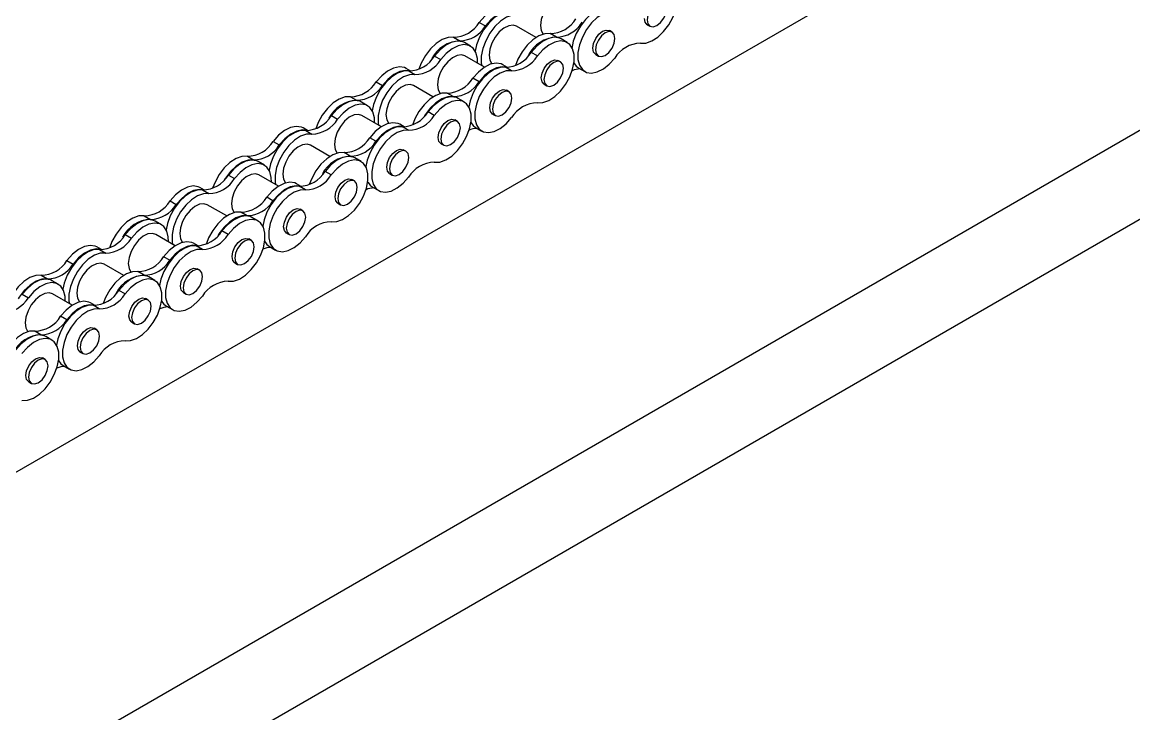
# Model space of a CAD drawing. Header units: metres. Extents: x 0 to 21025, y 0 to 14850.
# Drawn here: x 11807.7 to 12001.4, y 4500.5 to 4621 of the extents above; entities that cross this region are included whole.
import ezdxf

# ---------------------------------------------------------------- set-up
doc = ezdxf.new("R2010")
doc.units = ezdxf.units.M
doc.header["$LTSCALE"] = 25
doc.layers.add('SL4', color=4, linetype='Continuous')

msp = doc.modelspace()

# ---------------------------------------------------------------- linework, layer by layer
at = {"layer": 'SL4'}
for p, q in [((11591.24, 4418.267), (12146.319, 4738.707)), ((11524.399, 4326.226), (12192.616, 4711.98)), ((12199.352, 4700.314), (11532.548, 4315.377)), ((11887.354, 4620.968), (11888.429, 4620.348)), ((11897.243, 4618.344), (11893.836, 4620.311)), ((11910.497, 4619.258), (11910.031, 4619.527)), ((11916.613, 4620.557), (11917.078, 4620.288)), ((11882.864, 4618.376), (11883.939, 4617.755)), ((11885.836, 4616.824), (11884.761, 4617.444)), ((11900.784, 4618.4), (11899.709, 4619.02)), ((11902.681, 4617.468), (11901.606, 4618.089)), ((11897.476, 4615.125), (11896.401, 4615.745)), ((11907.633, 4615.373), (11908.098, 4615.104)), ((11879.557, 4615.101), (11880.631, 4614.481)), ((11888.263, 4613.16), (11884.856, 4615.127)), ((11892.243, 4613.125), (11891.443, 4613.587)), ((11901.516, 4614.074), (11901.051, 4614.343)), ((11875.398, 4612.481), (11874.599, 4612.943)), ((11875.066, 4612.509), (11876.141, 4611.889)), ((11892.986, 4612.533), (11891.911, 4613.153)), ((11904.667, 4613.019), (11905.742, 4612.398)), ((11869.394, 4610.6), (11870.469, 4609.979)), ((11879.283, 4607.976), (11875.876, 4609.942)), ((11887.313, 4610.623), (11886.239, 4611.244)), ((11898.652, 4610.189), (11899.118, 4609.92)), ((11864.904, 4608.008), (11865.979, 4607.387)), ((11882.823, 4608.031), (11881.749, 4608.652)), ((11884.72, 4607.1), (11883.646, 4607.72)), ((11892.536, 4608.89), (11892.07, 4609.159)), ((11867.876, 4606.456), (11866.801, 4607.076)), ((11861.596, 4604.733), (11862.671, 4604.112)), ((11870.303, 4602.791), (11866.896, 4604.758)), ((11879.515, 4604.757), (11878.441, 4605.377)), ((11883.556, 4603.706), (11883.09, 4603.975)), ((11889.672, 4605.004), (11890.138, 4604.736)), ((11857.438, 4602.113), (11856.638, 4602.574)), ((11857.106, 4602.141), (11858.181, 4601.52)), ((11874.283, 4602.757), (11873.483, 4603.219)), ((11875.025, 4602.165), (11873.951, 4602.785)), ((11886.706, 4602.65), (11887.781, 4602.03)), ((11851.433, 4600.231), (11852.508, 4599.611)), ((11869.353, 4600.255), (11868.278, 4600.875)), ((11880.692, 4599.82), (11881.157, 4599.551)), ((11861.322, 4597.607), (11857.915, 4599.574)), ((11864.863, 4597.663), (11863.788, 4598.283)), ((11874.576, 4598.522), (11874.11, 4598.79)), ((11846.943, 4597.639), (11848.018, 4597.019)), ((11849.915, 4596.087), (11848.84, 4596.708)), ((11866.76, 4596.731), (11865.685, 4597.352)), ((11843.636, 4594.365), (11844.71, 4593.744)), ((11852.342, 4592.423), (11848.935, 4594.39)), ((11861.555, 4594.388), (11860.48, 4595.009)), ((11871.712, 4594.636), (11872.177, 4594.367)), ((11839.477, 4591.744), (11838.678, 4592.206)), ((11856.322, 4592.389), (11855.522, 4592.85)), ((11857.065, 4591.796), (11855.99, 4592.417)), ((11865.595, 4593.337), (11865.13, 4593.606)), ((11868.746, 4592.282), (11869.821, 4591.662)), ((11839.145, 4591.772), (11840.22, 4591.152)), ((11851.392, 4589.887), (11850.318, 4590.507)), ((11833.473, 4589.863), (11834.548, 4589.242)), ((11843.362, 4587.239), (11839.955, 4589.206)), ((11856.615, 4588.153), (11856.149, 4588.422)), ((11862.731, 4589.452), (11863.197, 4589.183)), ((11828.983, 4587.271), (11830.058, 4586.65)), ((11831.955, 4585.719), (11830.88, 4586.339)), ((11846.902, 4587.294), (11845.828, 4587.915)), ((11848.799, 4586.363), (11847.725, 4586.983)), ((11843.594, 4584.02), (11842.52, 4584.64)), ((11853.751, 4584.268), (11854.217, 4583.999)), ((11825.675, 4583.996), (11826.75, 4583.376)), ((11834.382, 4582.055), (11830.975, 4584.021)), ((11838.362, 4582.02), (11837.562, 4582.482)), ((11847.635, 4582.969), (11847.169, 4583.238)), ((11821.517, 4581.376), (11820.717, 4581.838)), ((11821.185, 4581.404), (11822.26, 4580.784)), ((11839.104, 4581.428), (11838.03, 4582.048)), ((11850.785, 4581.914), (11851.86, 4581.293)), ((11815.512, 4579.495), (11816.587, 4578.874)), ((11825.401, 4576.87), (11821.994, 4578.837)), ((11833.432, 4579.518), (11832.357, 4580.139)), ((11844.771, 4579.083), (11845.236, 4578.815)), ((11811.022, 4576.902), (11812.097, 4576.282)), ((11828.942, 4576.926), (11827.867, 4577.547)), ((11830.839, 4575.995), (11829.764, 4576.615)), ((11838.655, 4577.785), (11838.189, 4578.054)), ((11813.994, 4575.351), (11812.919, 4575.971)), ((11807.715, 4573.628), (11808.789, 4573.007)), ((11816.421, 4571.686), (11813.014, 4573.653)), ((11825.634, 4573.651), (11824.559, 4574.272)), ((11829.674, 4572.601), (11829.209, 4572.87)), ((11835.791, 4573.899), (11836.256, 4573.63)), ((11820.401, 4571.652), (11819.601, 4572.113)), ((11821.144, 4571.059), (11820.069, 4571.68)), ((11832.825, 4571.545), (11833.9, 4570.925)), ((11815.471, 4569.15), (11814.397, 4569.77)), ((11810.981, 4566.558), (11809.907, 4567.178)), ((11820.694, 4567.417), (11820.228, 4567.685)), ((11826.81, 4568.715), (11827.276, 4568.446)), ((11812.878, 4565.626), (11811.804, 4566.247)), ((11817.83, 4563.531), (11818.296, 4563.262)), ((11811.714, 4562.232), (11811.248, 4562.501)), ((11814.864, 4561.177), (11815.939, 4560.556)), ((11808.85, 4558.347), (11809.315, 4558.078))]:
    msp.add_line(p, q, dxfattribs=at)
at = {"layer": 'SL4', "flags": 128}
for points in [[(11915.436, 4617.334), (11916.386, 4617.365), (11917.417, 4617.732), (11918.464, 4618.413), (11919.463, 4619.363), (11920.349, 4620.524), (11921.068, 4621.822), (11921.574, 4623.176), (11921.835, 4624.501), (11921.835, 4625.713), (11921.574, 4626.736), (11921.068, 4627.506), (11920.349, 4627.975), (11919.463, 4628.112), (11918.464, 4627.91), (11917.417, 4627.381), (11916.386, 4626.558), (11915.436, 4625.493)], [(11902.817, 4625.495), (11902.237, 4625.674), (11901.46, 4625.578), (11900.628, 4625.169), (11899.814, 4624.485), (11899.091, 4623.586), (11898.523, 4622.551), (11898.161, 4621.474), (11898.037, 4620.449)], [(11892.559, 4623.311), (11892.267, 4623.449), (11891.381, 4623.587), (11890.382, 4623.385), (11889.335, 4622.856), (11888.304, 4622.033), (11887.354, 4620.968)], [(11893.277, 4622.852), (11892.456, 4622.966), (11891.457, 4622.764), (11890.41, 4622.235), (11889.379, 4621.412), (11888.429, 4620.348)], [(11909.872, 4623.522), (11908.922, 4623.49), (11907.891, 4623.123), (11906.844, 4622.443), (11905.845, 4621.492), (11904.959, 4620.331), (11904.24, 4619.033), (11903.735, 4617.679), (11903.48, 4616.417)], [(11916.582, 4621.386), (11916.711, 4620.711), (11917.078, 4620.288), (11917.629, 4620.181), (11918.278, 4620.407), (11918.927, 4620.931), (11919.477, 4621.673), (11919.845, 4622.52), (11919.974, 4623.344), (11919.845, 4624.019), (11919.477, 4624.443), (11918.927, 4624.549), (11918.278, 4624.324), (11917.629, 4623.8), (11917.078, 4623.058), (11916.711, 4622.21), (11916.582, 4621.386)], [(11893.027, 4622.878), (11892.077, 4622.846), (11891.047, 4622.479), (11889.999, 4621.798), (11889.001, 4620.848), (11888.114, 4619.687), (11887.396, 4618.389), (11886.89, 4617.035), (11886.658, 4615.953)], [(11894.102, 4622.257), (11893.152, 4622.226), (11892.121, 4621.858), (11891.074, 4621.178), (11890.075, 4620.227), (11889.189, 4619.067), (11888.47, 4617.768), (11887.965, 4616.414), (11887.704, 4615.09), (11887.704, 4613.878), (11887.778, 4613.44)], [(11910.946, 4622.901), (11909.997, 4622.87), (11908.966, 4622.502), (11907.918, 4621.822), (11906.92, 4620.872), (11906.034, 4619.711), (11905.315, 4618.412), (11904.809, 4617.058), (11904.548, 4615.734), (11904.548, 4614.522), (11904.809, 4613.499), (11905.315, 4612.729), (11906.034, 4612.26), (11906.92, 4612.123), (11907.918, 4612.325), (11908.966, 4612.854), (11909.997, 4613.677), (11910.946, 4614.741)], [(11916.613, 4620.557), (11916.613, 4620.557), (11916.245, 4620.98), (11916.116, 4621.655)], [(11893.836, 4620.311), (11893.257, 4620.49), (11892.48, 4620.393), (11891.647, 4619.985), (11890.834, 4619.301), (11890.111, 4618.401), (11889.543, 4617.367), (11889.181, 4616.29), (11889.056, 4615.265)], [(11898.037, 4620.449), (11898.161, 4619.568), (11898.506, 4618.928)], [(11907.136, 4616.471), (11907.265, 4617.295), (11907.633, 4618.143), (11908.183, 4618.885), (11908.832, 4619.408), (11909.481, 4619.634), (11910.031, 4619.527)], [(11907.601, 4616.202), (11907.73, 4615.527), (11908.098, 4615.104), (11908.648, 4614.997), (11909.297, 4615.223), (11909.946, 4615.746), (11910.497, 4616.489), (11910.864, 4617.336), (11910.993, 4618.16), (11910.864, 4618.835), (11910.497, 4619.258), (11909.946, 4619.365), (11909.297, 4619.14), (11908.648, 4618.616), (11908.098, 4617.874), (11907.73, 4617.026), (11907.601, 4616.202)], [(11882.864, 4618.376), (11881.915, 4618.344), (11880.884, 4617.977), (11879.836, 4617.297), (11878.838, 4616.346), (11877.952, 4615.185), (11877.233, 4613.887), (11876.807, 4612.795)], [(11884.761, 4617.444), (11884.469, 4617.583), (11883.583, 4617.72), (11882.584, 4617.518), (11881.537, 4616.989), (11880.506, 4616.166), (11879.557, 4615.101)], [(11899.709, 4619.02), (11898.76, 4618.989), (11897.729, 4618.621), (11896.681, 4617.941), (11895.683, 4616.99), (11894.796, 4615.83), (11894.078, 4614.531), (11893.651, 4613.439)], [(11901.606, 4618.089), (11901.314, 4618.227), (11900.427, 4618.364), (11899.429, 4618.162), (11898.382, 4617.633), (11897.351, 4616.81), (11896.401, 4615.745)], [(11897.476, 4606.965), (11898.425, 4606.997), (11899.456, 4607.364), (11900.504, 4608.044), (11901.502, 4608.995), (11902.389, 4610.156), (11903.107, 4611.454), (11903.613, 4612.808), (11903.874, 4614.133), (11903.874, 4615.345), (11903.613, 4616.368), (11903.107, 4617.138), (11902.389, 4617.606), (11901.502, 4617.744), (11900.504, 4617.542), (11899.456, 4617.013), (11898.425, 4616.19), (11897.476, 4615.125)], [(11884.856, 4615.127), (11884.276, 4615.306), (11883.499, 4615.209), (11882.667, 4614.801), (11881.853, 4614.116), (11881.131, 4613.217), (11880.563, 4612.183), (11880.201, 4611.105), (11880.076, 4610.081)], [(11887.057, 4613.856), (11887.029, 4614.701), (11886.768, 4615.724), (11886.263, 4616.494), (11885.544, 4616.962), (11884.658, 4617.1), (11883.659, 4616.898), (11882.612, 4616.368), (11881.581, 4615.546), (11880.631, 4614.481)], [(11889.056, 4615.265), (11889.181, 4614.383), (11889.526, 4613.743)], [(11907.633, 4615.373), (11907.633, 4615.373), (11907.265, 4615.796), (11907.136, 4616.471)], [(11891.443, 4613.587), (11891.151, 4613.725), (11890.265, 4613.863), (11889.267, 4613.661), (11888.219, 4613.131), (11887.188, 4612.309), (11886.239, 4611.244)], [(11898.156, 4611.287), (11898.285, 4612.111), (11898.652, 4612.958), (11899.202, 4613.701), (11899.852, 4614.224), (11900.501, 4614.45), (11901.051, 4614.343)], [(11898.621, 4611.018), (11898.75, 4610.343), (11899.118, 4609.92), (11899.668, 4609.813), (11900.317, 4610.039), (11900.966, 4610.562), (11901.516, 4611.304), (11901.884, 4612.152), (11902.013, 4612.976), (11901.884, 4613.651), (11901.516, 4614.074), (11900.966, 4614.181), (11900.317, 4613.955), (11899.668, 4613.432), (11899.118, 4612.69), (11898.75, 4611.842), (11898.621, 4611.018)], [(11903.794, 4613.989), (11904.24, 4613.349), (11904.667, 4613.019)], [(11875.066, 4612.509), (11874.117, 4612.478), (11873.086, 4612.11), (11872.038, 4611.43), (11871.04, 4610.48), (11870.154, 4609.319), (11869.435, 4608.02), (11868.929, 4606.666), (11868.698, 4605.584)], [(11874.599, 4612.943), (11874.307, 4613.081), (11873.42, 4613.219), (11872.422, 4613.016), (11871.374, 4612.487), (11870.343, 4611.664), (11869.394, 4610.6)], [(11876.141, 4611.889), (11875.192, 4611.857), (11874.161, 4611.49), (11873.113, 4610.81), (11872.115, 4609.859), (11871.229, 4608.698), (11870.51, 4607.4), (11870.004, 4606.046), (11869.743, 4604.721), (11869.743, 4603.509), (11869.817, 4603.072)], [(11875.316, 4612.484), (11874.495, 4612.598), (11873.497, 4612.396), (11872.449, 4611.867), (11871.418, 4611.044), (11870.469, 4609.979)], [(11891.911, 4613.153), (11890.962, 4613.122), (11889.931, 4612.754), (11888.883, 4612.074), (11887.885, 4611.124), (11886.998, 4609.963), (11886.28, 4608.665), (11885.774, 4607.311), (11885.542, 4606.229)], [(11892.986, 4612.533), (11892.036, 4612.501), (11891.006, 4612.134), (11889.958, 4611.454), (11888.96, 4610.503), (11888.073, 4609.342), (11887.355, 4608.044), (11886.849, 4606.69), (11886.588, 4605.365), (11886.588, 4604.153), (11886.849, 4603.13), (11887.355, 4602.36), (11888.073, 4601.892), (11888.96, 4601.754), (11889.958, 4601.956), (11891.006, 4602.486), (11892.036, 4603.308), (11892.986, 4604.373)], [(11892.161, 4613.128), (11891.34, 4613.242), (11890.341, 4613.04), (11889.294, 4612.511), (11888.263, 4611.688), (11887.313, 4610.623)], [(11875.876, 4609.942), (11875.296, 4610.121), (11874.519, 4610.025), (11873.687, 4609.616), (11872.873, 4608.932), (11872.15, 4608.033), (11871.583, 4606.999), (11871.22, 4605.921), (11871.096, 4604.896)], [(11880.076, 4610.081), (11880.201, 4609.199), (11880.546, 4608.559)], [(11898.652, 4610.189), (11898.652, 4610.189), (11898.285, 4610.612), (11898.156, 4611.287)], [(11864.904, 4608.008), (11863.954, 4607.976), (11862.923, 4607.609), (11861.876, 4606.928), (11860.878, 4605.978), (11859.991, 4604.817), (11859.273, 4603.519), (11858.846, 4602.427)], [(11881.749, 4608.652), (11880.799, 4608.62), (11879.768, 4608.253), (11878.721, 4607.572), (11877.722, 4606.622), (11876.836, 4605.461), (11876.117, 4604.163), (11875.691, 4603.071)], [(11882.823, 4608.031), (11881.874, 4608), (11880.843, 4607.632), (11879.795, 4606.952), (11878.797, 4606.002), (11877.911, 4604.841), (11877.723, 4604.542)], [(11883.646, 4607.72), (11883.353, 4607.859), (11882.467, 4607.996), (11881.469, 4607.794), (11880.421, 4607.265), (11879.39, 4606.442), (11878.441, 4605.377)], [(11889.175, 4606.103), (11889.304, 4606.927), (11889.672, 4607.774), (11890.222, 4608.516), (11890.871, 4609.04), (11891.52, 4609.266), (11892.07, 4609.159)], [(11889.641, 4605.834), (11889.77, 4605.159), (11890.138, 4604.736), (11890.688, 4604.629), (11891.337, 4604.854), (11891.986, 4605.378), (11892.536, 4606.12), (11892.904, 4606.968), (11893.033, 4607.792), (11892.904, 4608.467), (11892.536, 4608.89), (11891.986, 4608.997), (11891.337, 4608.771), (11890.688, 4608.248), (11890.138, 4607.505), (11889.77, 4606.658), (11889.641, 4605.834)], [(11866.801, 4607.076), (11866.509, 4607.214), (11865.622, 4607.352), (11864.624, 4607.15), (11863.576, 4606.621), (11862.545, 4605.798), (11861.596, 4604.733)], [(11869.096, 4603.488), (11869.069, 4604.332), (11868.808, 4605.355), (11868.302, 4606.125), (11867.583, 4606.594), (11866.697, 4606.731), (11865.699, 4606.529), (11864.651, 4606), (11863.62, 4605.177), (11862.671, 4604.112)], [(11879.515, 4596.597), (11880.465, 4596.628), (11881.496, 4596.996), (11882.543, 4597.676), (11883.542, 4598.627), (11884.428, 4599.787), (11885.147, 4601.086), (11885.653, 4602.44), (11885.914, 4603.764), (11885.914, 4604.976), (11885.653, 4605.999), (11885.147, 4606.77), (11884.428, 4607.238), (11883.542, 4607.376), (11882.543, 4607.173), (11881.496, 4606.644), (11880.465, 4605.821), (11879.515, 4604.757)], [(11889.672, 4605.004), (11889.672, 4605.004), (11889.304, 4605.428), (11889.175, 4606.103)], [(11866.896, 4604.758), (11866.316, 4604.937), (11865.539, 4604.841), (11864.707, 4604.432), (11863.893, 4603.748), (11863.17, 4602.849), (11862.602, 4601.815), (11862.24, 4600.737), (11862.116, 4599.712)], [(11871.096, 4604.896), (11871.22, 4604.015), (11871.566, 4603.375)], [(11880.195, 4600.918), (11880.324, 4601.742), (11880.692, 4602.59), (11881.242, 4603.332), (11881.891, 4603.856), (11882.54, 4604.082), (11883.09, 4603.975)], [(11880.661, 4600.65), (11880.79, 4599.975), (11881.157, 4599.551), (11881.708, 4599.445), (11882.357, 4599.67), (11883.006, 4600.194), (11883.556, 4600.936), (11883.924, 4601.784), (11884.053, 4602.608), (11883.924, 4603.283), (11883.556, 4603.706), (11883.006, 4603.813), (11882.357, 4603.587), (11881.708, 4603.063), (11881.157, 4602.321), (11880.79, 4601.474), (11880.661, 4600.65)], [(11857.106, 4602.141), (11856.156, 4602.109), (11855.126, 4601.742), (11854.078, 4601.062), (11853.08, 4600.111), (11852.193, 4598.95), (11851.475, 4597.652), (11850.969, 4596.298), (11850.737, 4595.216)], [(11856.638, 4602.574), (11856.346, 4602.713), (11855.46, 4602.85), (11854.461, 4602.648), (11853.414, 4602.119), (11852.383, 4601.296), (11851.433, 4600.231)], [(11857.356, 4602.116), (11856.535, 4602.23), (11855.536, 4602.028), (11854.489, 4601.498), (11853.458, 4600.676), (11852.508, 4599.611)], [(11873.951, 4602.785), (11873.001, 4602.754), (11871.97, 4602.386), (11870.923, 4601.706), (11869.924, 4600.755), (11869.038, 4599.594), (11868.319, 4598.296), (11867.814, 4596.942), (11867.582, 4595.86)], [(11873.483, 4603.219), (11873.191, 4603.357), (11872.304, 4603.494), (11871.306, 4603.292), (11870.259, 4602.763), (11869.228, 4601.94), (11868.278, 4600.875)], [(11875.025, 4602.165), (11874.076, 4602.133), (11873.045, 4601.766), (11871.997, 4601.085), (11870.999, 4600.135), (11870.113, 4598.974), (11869.394, 4597.676), (11868.888, 4596.322), (11868.627, 4594.997), (11868.627, 4593.785), (11868.888, 4592.762), (11869.394, 4591.992), (11870.113, 4591.523), (11870.999, 4591.386), (11871.997, 4591.588), (11873.045, 4592.117), (11874.076, 4592.94), (11875.025, 4594.005)], [(11874.2, 4602.76), (11873.379, 4602.874), (11872.381, 4602.672), (11871.333, 4602.143), (11870.302, 4601.32), (11869.353, 4600.255)], [(11885.884, 4603.522), (11886.28, 4602.981), (11886.706, 4602.65)], [(11858.181, 4601.52), (11857.231, 4601.489), (11856.2, 4601.121), (11855.153, 4600.441), (11854.154, 4599.491), (11853.268, 4598.33), (11852.549, 4597.032), (11852.044, 4595.678), (11851.783, 4594.353), (11851.783, 4593.141), (11851.857, 4592.703)], [(11857.915, 4599.574), (11857.336, 4599.753), (11856.559, 4599.657), (11855.726, 4599.248), (11854.913, 4598.564), (11854.19, 4597.665), (11853.622, 4596.63), (11853.26, 4595.553), (11853.135, 4594.528)], [(11862.116, 4599.712), (11862.24, 4598.831), (11862.585, 4598.191)], [(11880.692, 4599.82), (11880.692, 4599.82), (11880.324, 4600.243), (11880.195, 4600.918)], [(11863.788, 4598.283), (11862.839, 4598.252), (11861.808, 4597.884), (11860.76, 4597.204), (11859.762, 4596.254), (11858.875, 4595.093), (11858.157, 4593.795), (11857.73, 4592.703)], [(11871.215, 4595.734), (11871.344, 4596.558), (11871.712, 4597.406), (11872.262, 4598.148), (11872.911, 4598.672), (11873.56, 4598.897), (11874.11, 4598.79)], [(11871.68, 4595.465), (11871.809, 4594.79), (11872.177, 4594.367), (11872.727, 4594.26), (11873.376, 4594.486), (11874.025, 4595.01), (11874.576, 4595.752), (11874.943, 4596.6), (11875.072, 4597.424), (11874.943, 4598.098), (11874.576, 4598.522), (11874.025, 4598.629), (11873.376, 4598.403), (11872.727, 4597.879), (11872.177, 4597.137), (11871.809, 4596.289), (11871.68, 4595.465)], [(11846.943, 4597.639), (11845.994, 4597.608), (11844.963, 4597.24), (11843.915, 4596.56), (11842.917, 4595.609), (11842.031, 4594.449), (11841.312, 4593.15), (11840.886, 4592.058)], [(11848.018, 4597.019), (11847.069, 4596.987), (11846.038, 4596.62), (11844.99, 4595.939), (11843.992, 4594.989), (11843.106, 4593.828), (11842.918, 4593.53)], [(11848.84, 4596.708), (11848.548, 4596.846), (11847.662, 4596.983), (11846.663, 4596.781), (11845.616, 4596.252), (11844.585, 4595.429), (11843.636, 4594.365)], [(11851.136, 4593.12), (11851.108, 4593.964), (11850.847, 4594.987), (11850.342, 4595.757), (11849.623, 4596.226), (11848.737, 4596.363), (11847.738, 4596.161), (11846.691, 4595.632), (11845.66, 4594.809), (11844.71, 4593.744)], [(11865.685, 4597.352), (11865.393, 4597.49), (11864.506, 4597.628), (11863.508, 4597.425), (11862.461, 4596.896), (11861.43, 4596.073), (11860.48, 4595.009)], [(11861.555, 4586.228), (11862.504, 4586.26), (11863.535, 4586.627), (11864.583, 4587.308), (11865.581, 4588.258), (11866.468, 4589.419), (11867.186, 4590.717), (11867.692, 4592.071), (11867.953, 4593.396), (11867.953, 4594.608), (11867.692, 4595.631), (11867.186, 4596.401), (11866.468, 4596.87), (11865.581, 4597.007), (11864.583, 4596.805), (11863.535, 4596.276), (11862.504, 4595.453), (11861.555, 4594.388)], [(11848.935, 4594.39), (11848.355, 4594.569), (11847.578, 4594.472), (11846.746, 4594.064), (11845.932, 4593.38), (11845.21, 4592.48), (11844.642, 4591.446), (11844.28, 4590.369), (11844.155, 4589.344)], [(11853.135, 4594.528), (11853.26, 4593.647), (11853.605, 4593.007)], [(11871.712, 4594.636), (11871.712, 4594.636), (11871.344, 4595.059), (11871.215, 4595.734)], [(11838.678, 4592.206), (11838.386, 4592.344), (11837.499, 4592.482), (11836.501, 4592.28), (11835.453, 4591.75), (11834.422, 4590.928), (11833.473, 4589.863)], [(11855.99, 4592.417), (11855.041, 4592.385), (11854.01, 4592.018), (11852.962, 4591.337), (11851.964, 4590.387), (11851.077, 4589.226), (11850.359, 4587.928), (11849.853, 4586.574), (11849.621, 4585.492)], [(11855.522, 4592.85), (11855.23, 4592.988), (11854.344, 4593.126), (11853.346, 4592.924), (11852.298, 4592.395), (11851.267, 4591.572), (11850.318, 4590.507)], [(11856.24, 4592.391), (11855.419, 4592.505), (11854.42, 4592.303), (11853.373, 4591.774), (11852.342, 4590.951), (11851.392, 4589.887)], [(11862.235, 4590.55), (11862.364, 4591.374), (11862.731, 4592.222), (11863.281, 4592.964), (11863.931, 4593.488), (11864.58, 4593.713), (11865.13, 4593.606)], [(11862.7, 4590.281), (11862.829, 4589.606), (11863.197, 4589.183), (11863.747, 4589.076), (11864.396, 4589.302), (11865.045, 4589.826), (11865.595, 4590.568), (11865.963, 4591.415), (11866.092, 4592.239), (11865.963, 4592.914), (11865.595, 4593.337), (11865.045, 4593.444), (11864.396, 4593.219), (11863.747, 4592.695), (11863.197, 4591.953), (11862.829, 4591.105), (11862.7, 4590.281)], [(11867.924, 4593.153), (11868.319, 4592.612), (11868.746, 4592.282)], [(11839.145, 4591.772), (11838.196, 4591.741), (11837.165, 4591.374), (11836.117, 4590.693), (11835.119, 4589.743), (11834.233, 4588.582), (11833.514, 4587.284), (11833.008, 4585.93), (11832.777, 4584.848)], [(11840.22, 4591.152), (11839.271, 4591.121), (11838.24, 4590.753), (11837.192, 4590.073), (11836.194, 4589.122), (11835.308, 4587.961), (11834.589, 4586.663), (11834.083, 4585.309), (11833.822, 4583.985), (11833.822, 4582.773), (11833.896, 4582.335)], [(11839.395, 4591.747), (11838.574, 4591.861), (11837.576, 4591.659), (11836.528, 4591.13), (11835.497, 4590.307), (11834.548, 4589.242)], [(11857.065, 4591.796), (11856.115, 4591.765), (11855.085, 4591.397), (11854.037, 4590.717), (11853.039, 4589.766), (11852.152, 4588.606), (11851.434, 4587.307), (11850.928, 4585.953), (11850.667, 4584.629), (11850.667, 4583.417), (11850.928, 4582.393), (11851.434, 4581.623), (11852.152, 4581.155), (11853.039, 4581.017), (11854.037, 4581.22), (11855.085, 4581.749), (11856.115, 4582.572), (11857.065, 4583.636)], [(11862.731, 4589.452), (11862.731, 4589.452), (11862.364, 4589.875), (11862.235, 4590.55)], [(11839.955, 4589.206), (11839.375, 4589.385), (11838.598, 4589.288), (11837.766, 4588.88), (11836.952, 4588.195), (11836.229, 4587.296), (11835.662, 4586.262), (11835.299, 4585.184), (11835.175, 4584.16)], [(11844.155, 4589.344), (11844.28, 4588.462), (11844.625, 4587.822)], [(11853.254, 4585.366), (11853.383, 4586.19), (11853.751, 4587.037), (11854.301, 4587.78), (11854.95, 4588.303), (11855.599, 4588.529), (11856.149, 4588.422)], [(11853.72, 4585.097), (11853.849, 4584.422), (11854.217, 4583.999), (11854.767, 4583.892), (11855.416, 4584.118), (11856.065, 4584.641), (11856.615, 4585.384), (11856.983, 4586.231), (11857.112, 4587.055), (11856.983, 4587.73), (11856.615, 4588.153), (11856.065, 4588.26), (11855.416, 4588.035), (11854.767, 4587.511), (11854.217, 4586.769), (11853.849, 4585.921), (11853.72, 4585.097)], [(11828.983, 4587.271), (11828.033, 4587.239), (11827.002, 4586.872), (11825.955, 4586.192), (11824.957, 4585.241), (11824.07, 4584.08), (11823.352, 4582.782), (11822.965, 4581.812)], [(11830.88, 4586.339), (11830.588, 4586.478), (11829.701, 4586.615), (11828.703, 4586.413), (11827.655, 4585.884), (11826.624, 4585.061), (11825.675, 4583.996)], [(11845.828, 4587.915), (11844.878, 4587.884), (11843.847, 4587.516), (11842.8, 4586.836), (11841.801, 4585.885), (11840.915, 4584.724), (11840.196, 4583.426), (11839.81, 4582.456)], [(11846.902, 4587.294), (11845.953, 4587.263), (11844.922, 4586.896), (11843.874, 4586.215), (11842.876, 4585.265), (11841.99, 4584.104), (11841.802, 4583.806)], [(11847.725, 4586.983), (11847.432, 4587.122), (11846.546, 4587.259), (11845.548, 4587.057), (11844.5, 4586.528), (11843.469, 4585.705), (11842.52, 4584.64)], [(11843.594, 4575.86), (11844.544, 4575.892), (11845.575, 4576.259), (11846.622, 4576.939), (11847.621, 4577.89), (11848.507, 4579.051), (11849.226, 4580.349), (11849.732, 4581.703), (11849.993, 4583.027), (11849.993, 4584.24), (11849.732, 4585.263), (11849.226, 4586.033), (11848.507, 4586.501), (11847.621, 4586.639), (11846.622, 4586.437), (11845.575, 4585.907), (11844.544, 4585.085), (11843.594, 4584.02)], [(11833.175, 4582.751), (11833.148, 4583.595), (11832.887, 4584.619), (11832.381, 4585.389), (11831.662, 4585.857), (11830.776, 4585.995), (11829.778, 4585.792), (11828.73, 4585.263), (11827.699, 4584.44), (11826.75, 4583.376)], [(11853.751, 4584.268), (11853.751, 4584.268), (11853.383, 4584.691), (11853.254, 4585.366)], [(11830.975, 4584.021), (11830.395, 4584.2), (11829.618, 4584.104), (11828.786, 4583.696), (11827.972, 4583.011), (11827.249, 4582.112), (11826.681, 4581.078), (11826.319, 4580), (11826.195, 4578.975)], [(11837.562, 4582.482), (11837.27, 4582.62), (11836.383, 4582.758), (11835.385, 4582.555), (11834.338, 4582.026), (11833.307, 4581.203), (11832.357, 4580.139)], [(11835.175, 4584.16), (11835.299, 4583.278), (11835.645, 4582.638)], [(11844.274, 4580.182), (11844.403, 4581.006), (11844.771, 4581.853), (11845.321, 4582.595), (11845.97, 4583.119), (11846.619, 4583.345), (11847.169, 4583.238)], [(11844.74, 4579.913), (11844.869, 4579.238), (11845.236, 4578.815), (11845.787, 4578.708), (11846.436, 4578.933), (11847.085, 4579.457), (11847.635, 4580.199), (11848.003, 4581.047), (11848.132, 4581.871), (11848.003, 4582.546), (11847.635, 4582.969), (11847.085, 4583.076), (11846.436, 4582.85), (11845.787, 4582.327), (11845.236, 4581.584), (11844.869, 4580.737), (11844.74, 4579.913)], [(11849.963, 4582.785), (11850.359, 4582.244), (11850.785, 4581.914)], [(11821.185, 4581.404), (11820.235, 4581.373), (11819.205, 4581.005), (11818.157, 4580.325), (11817.159, 4579.374), (11816.272, 4578.214), (11815.554, 4576.915), (11815.048, 4575.561), (11814.816, 4574.479)], [(11820.717, 4581.838), (11820.425, 4581.976), (11819.539, 4582.113), (11818.54, 4581.911), (11817.493, 4581.382), (11816.462, 4580.559), (11815.512, 4579.495)], [(11822.26, 4580.784), (11821.31, 4580.752), (11820.279, 4580.385), (11819.232, 4579.704), (11818.233, 4578.754), (11817.347, 4577.593), (11816.628, 4576.295), (11816.123, 4574.941), (11815.862, 4573.616), (11815.862, 4572.404), (11815.936, 4571.967)], [(11821.435, 4581.379), (11820.614, 4581.493), (11819.615, 4581.291), (11818.568, 4580.762), (11817.537, 4579.939), (11816.587, 4578.874)], [(11838.03, 4582.048), (11837.08, 4582.017), (11836.049, 4581.649), (11835.002, 4580.969), (11834.003, 4580.019), (11833.117, 4578.858), (11832.398, 4577.559), (11831.893, 4576.205), (11831.661, 4575.123)], [(11839.104, 4581.428), (11838.155, 4581.396), (11837.124, 4581.029), (11836.076, 4580.349), (11835.078, 4579.398), (11834.192, 4578.237), (11833.473, 4576.939), (11832.967, 4575.585), (11832.706, 4574.26), (11832.706, 4573.048), (11832.967, 4572.025), (11833.473, 4571.255), (11834.192, 4570.787), (11835.078, 4570.649), (11836.076, 4570.851), (11837.124, 4571.38), (11838.155, 4572.203), (11839.104, 4573.268)], [(11838.28, 4582.023), (11837.458, 4582.137), (11836.46, 4581.935), (11835.412, 4581.406), (11834.381, 4580.583), (11833.432, 4579.518)], [(11821.994, 4578.837), (11821.415, 4579.016), (11820.638, 4578.92), (11819.805, 4578.511), (11818.992, 4577.827), (11818.269, 4576.928), (11817.701, 4575.894), (11817.339, 4574.816), (11817.214, 4573.791)], [(11826.195, 4578.975), (11826.319, 4578.094), (11826.664, 4577.454)], [(11844.771, 4579.083), (11844.771, 4579.084), (11844.403, 4579.507), (11844.274, 4580.182)], [(11811.022, 4576.902), (11810.073, 4576.871), (11809.042, 4576.504), (11807.994, 4575.823), (11806.996, 4574.873), (11806.11, 4573.712), (11805.391, 4572.414), (11804.965, 4571.322)], [(11827.867, 4577.547), (11826.918, 4577.515), (11825.887, 4577.148), (11824.839, 4576.467), (11823.841, 4575.517), (11822.954, 4574.356), (11822.236, 4573.058), (11821.809, 4571.966)], [(11829.764, 4576.615), (11829.472, 4576.753), (11828.585, 4576.891), (11827.587, 4576.689), (11826.54, 4576.16), (11825.509, 4575.337), (11824.559, 4574.272)], [(11835.294, 4574.997), (11835.423, 4575.821), (11835.791, 4576.669), (11836.341, 4577.411), (11836.99, 4577.935), (11837.639, 4578.161), (11838.189, 4578.054)], [(11835.759, 4574.729), (11835.888, 4574.054), (11836.256, 4573.631), (11836.806, 4573.524), (11837.455, 4573.749), (11838.104, 4574.273), (11838.655, 4575.015), (11839.022, 4575.863), (11839.151, 4576.687), (11839.022, 4577.362), (11838.655, 4577.785), (11838.104, 4577.892), (11837.455, 4577.666), (11836.806, 4577.142), (11836.256, 4576.4), (11835.888, 4575.553), (11835.759, 4574.729)], [(11812.097, 4576.282), (11811.148, 4576.251), (11810.117, 4575.883), (11809.069, 4575.203), (11808.071, 4574.252), (11807.185, 4573.091), (11806.997, 4572.793)], [(11812.919, 4575.971), (11812.627, 4576.109), (11811.741, 4576.247), (11810.742, 4576.045), (11809.695, 4575.515), (11808.664, 4574.693), (11807.715, 4573.628)], [(11815.215, 4572.383), (11815.187, 4573.227), (11814.926, 4574.25), (11814.421, 4575.02), (11813.702, 4575.489), (11812.816, 4575.626), (11811.817, 4575.424), (11810.77, 4574.895), (11809.739, 4574.072), (11808.789, 4573.007)], [(11825.634, 4565.492), (11826.583, 4565.523), (11827.614, 4565.891), (11828.662, 4566.571), (11829.66, 4567.521), (11830.547, 4568.682), (11831.265, 4569.98), (11831.771, 4571.334), (11832.032, 4572.659), (11832.032, 4573.871), (11831.771, 4574.894), (11831.265, 4575.664), (11830.547, 4576.133), (11829.66, 4576.27), (11828.662, 4576.068), (11827.614, 4575.539), (11826.583, 4574.716), (11825.634, 4573.651)], [(11835.791, 4573.899), (11835.791, 4573.899), (11835.423, 4574.322), (11835.294, 4574.997)], [(11813.014, 4573.653), (11812.434, 4573.832), (11811.657, 4573.736), (11810.825, 4573.327), (11810.011, 4572.643), (11809.289, 4571.744), (11808.721, 4570.709), (11808.359, 4569.632), (11808.234, 4568.607)], [(11817.214, 4573.791), (11817.339, 4572.91), (11817.684, 4572.27)], [(11826.314, 4569.813), (11826.443, 4570.637), (11826.81, 4571.485), (11827.36, 4572.227), (11828.01, 4572.751), (11828.659, 4572.976), (11829.209, 4572.87)], [(11826.779, 4569.544), (11826.908, 4568.869), (11827.276, 4568.446), (11827.826, 4568.339), (11828.475, 4568.565), (11829.124, 4569.089), (11829.674, 4569.831), (11830.042, 4570.679), (11830.171, 4571.503), (11830.042, 4572.178), (11829.674, 4572.601), (11829.124, 4572.708), (11828.475, 4572.482), (11827.826, 4571.958), (11827.276, 4571.216), (11826.908, 4570.368), (11826.779, 4569.544)], [(11820.069, 4571.68), (11819.12, 4571.648), (11818.089, 4571.281), (11817.041, 4570.601), (11816.043, 4569.65), (11815.156, 4568.489), (11814.438, 4567.191), (11813.932, 4565.837), (11813.7, 4564.755)], [(11819.601, 4572.113), (11819.309, 4572.252), (11818.423, 4572.389), (11817.425, 4572.187), (11816.377, 4571.658), (11815.346, 4570.835), (11814.397, 4569.77)], [(11821.144, 4571.059), (11820.194, 4571.028), (11819.164, 4570.661), (11818.116, 4569.98), (11817.118, 4569.03), (11816.231, 4567.869), (11815.513, 4566.571), (11815.007, 4565.217), (11814.746, 4563.892), (11814.746, 4562.68), (11815.007, 4561.657), (11815.513, 4560.887), (11816.231, 4560.418), (11817.118, 4560.281), (11818.116, 4560.483), (11819.164, 4561.012), (11820.194, 4561.835), (11821.144, 4562.9)], [(11820.319, 4571.654), (11819.498, 4571.769), (11818.499, 4571.567), (11817.452, 4571.037), (11816.421, 4570.215), (11815.471, 4569.15)], [(11832.003, 4572.417), (11832.398, 4571.876), (11832.825, 4571.545)], [(11826.81, 4568.715), (11826.81, 4568.715), (11826.443, 4569.138), (11826.314, 4569.813)], [(11809.907, 4567.178), (11808.957, 4567.147), (11807.926, 4566.779), (11806.879, 4566.099), (11805.88, 4565.148), (11804.994, 4563.988), (11804.275, 4562.689), (11803.889, 4561.719)], [(11808.234, 4568.607), (11808.359, 4567.726), (11808.704, 4567.085)], [(11817.333, 4564.629), (11817.462, 4565.453), (11817.83, 4566.301), (11818.38, 4567.043), (11819.029, 4567.567), (11819.678, 4567.792), (11820.228, 4567.685)], [(11817.799, 4564.36), (11817.928, 4563.685), (11818.296, 4563.262), (11818.846, 4563.155), (11819.495, 4563.381), (11820.144, 4563.905), (11820.694, 4564.647), (11821.062, 4565.494), (11821.191, 4566.318), (11821.062, 4566.993), (11820.694, 4567.416), (11820.144, 4567.523), (11819.495, 4567.298), (11818.846, 4566.774), (11818.296, 4566.032), (11817.928, 4565.184), (11817.799, 4564.36)], [(11811.804, 4566.247), (11811.511, 4566.385), (11810.625, 4566.522), (11809.627, 4566.32), (11808.579, 4565.791), (11807.548, 4564.968), (11806.599, 4563.904)], [(11807.673, 4555.123), (11808.623, 4555.155), (11809.654, 4555.522), (11810.701, 4556.203), (11811.7, 4557.153), (11812.586, 4558.314), (11813.305, 4559.612), (11813.811, 4560.966), (11814.072, 4562.291), (11814.072, 4563.503), (11813.811, 4564.526), (11813.305, 4565.296), (11812.586, 4565.765), (11811.7, 4565.902), (11810.701, 4565.7), (11809.654, 4565.171), (11808.623, 4564.348), (11807.673, 4563.283)], [(11817.83, 4563.531), (11817.83, 4563.531), (11817.462, 4563.954), (11817.333, 4564.629)], [(11808.353, 4559.445), (11808.482, 4560.269), (11808.85, 4561.116), (11809.4, 4561.859), (11810.049, 4562.382), (11810.698, 4562.608), (11811.248, 4562.501)], [(11808.819, 4559.176), (11808.948, 4558.501), (11809.315, 4558.078), (11809.866, 4557.971), (11810.515, 4558.197), (11811.164, 4558.72), (11811.714, 4559.463), (11812.082, 4560.31), (11812.211, 4561.134), (11812.082, 4561.809), (11811.714, 4562.232), (11811.164, 4562.339), (11810.515, 4562.114), (11809.866, 4561.59), (11809.315, 4560.848), (11808.948, 4560), (11808.819, 4559.176)], [(11814.042, 4562.048), (11814.438, 4561.507), (11814.864, 4561.177)], [(11808.85, 4558.347), (11808.85, 4558.347), (11808.482, 4558.77), (11808.353, 4559.445)]]:
    msp.add_lwpolyline(points, dxfattribs=at)
at = {"layer": 'SL4'}
for centre, radius, start, end in [((11899.599, 4624.395), 5.376, 271.17027, 328.82435), ((11882.755, 4623.751), 5.376, 271.17027, 328.82435), ((11883.829, 4623.131), 5.376, 271.17027, 328.82435), ((11900.674, 4623.775), 5.376, 271.17027, 328.82435), ((11884.257, 4611.909), 5.855, 93.11014, 152.07323), ((11901.102, 4612.553), 5.855, 93.11014, 152.07323), ((11915.546, 4611.958), 5.376, 91.17027, 148.82435), ((11891.801, 4618.529), 5.376, 271.17027, 328.82435), ((11874.957, 4617.884), 5.376, 271.17027, 328.82435), ((11876.031, 4617.264), 5.376, 271.17027, 328.82435), ((11892.876, 4617.908), 5.376, 271.17027, 328.82435), ((11904.971, 4609.414), 3.446, 90.48436, 114.6516), ((11864.794, 4613.383), 5.376, 271.17027, 328.82435), ((11865.869, 4612.762), 5.376, 271.17027, 328.82435), ((11881.639, 4614.027), 5.376, 271.17027, 328.82435), ((11882.714, 4613.406), 5.376, 271.17027, 328.82435), ((11866.296, 4601.54), 5.855, 93.11014, 152.07323), ((11897.586, 4601.59), 5.376, 91.17027, 148.82435), ((11856.996, 4607.516), 5.376, 271.17027, 328.82435), ((11858.071, 4606.896), 5.376, 271.17027, 328.82435), ((11873.841, 4608.16), 5.376, 271.17027, 328.82435), ((11874.916, 4607.54), 5.376, 271.17027, 328.82435), ((11887.016, 4599.003), 3.488, 90.56121, 116.02926), ((11846.834, 4603.014), 5.376, 271.17027, 328.82435), ((11863.678, 4603.659), 5.376, 271.17027, 328.82435), ((11864.753, 4603.038), 5.376, 271.17027, 328.82435), ((11847.908, 4602.394), 5.376, 271.17027, 328.82435), ((11865.181, 4591.816), 5.855, 93.11014, 152.07323), ((11879.625, 4591.222), 5.376, 91.17027, 148.82435), ((11839.036, 4597.148), 5.376, 271.17027, 328.82435), ((11855.88, 4597.792), 5.376, 271.17027, 328.82435), ((11856.955, 4597.171), 5.376, 271.17027, 328.82435), ((11840.11, 4596.527), 5.376, 271.17027, 328.82435), ((11869.05, 4588.677), 3.446, 90.48436, 114.6516), ((11845.718, 4593.29), 5.376, 271.17027, 328.82435), ((11828.873, 4592.646), 5.376, 271.17027, 328.82435), ((11829.948, 4592.026), 5.376, 271.17027, 328.82435), ((11846.793, 4592.67), 5.376, 271.17027, 328.82435), ((11830.375, 4580.804), 5.855, 93.11014, 152.07323), ((11861.665, 4580.853), 5.376, 91.17027, 148.82435), ((11837.92, 4587.423), 5.376, 271.17027, 328.82435), ((11821.075, 4586.779), 5.376, 271.17027, 328.82435), ((11822.15, 4586.159), 5.376, 271.17027, 328.82435), ((11838.995, 4586.803), 5.376, 271.17027, 328.82435), ((11851.09, 4578.308), 3.446, 90.4844, 114.65223), ((11810.913, 4582.278), 5.376, 271.17027, 328.82435), ((11811.987, 4581.657), 5.376, 271.17027, 328.82435), ((11827.757, 4582.922), 5.376, 271.17027, 328.82435), ((11828.832, 4582.301), 5.376, 271.17027, 328.82435), ((11829.26, 4571.079), 5.855, 93.11014, 152.07323), ((11843.704, 4570.485), 5.376, 91.17027, 148.82435), ((11804.189, 4575.79), 5.376, 271.17027, 328.82435), ((11819.959, 4577.055), 5.376, 271.17027, 328.82435), ((11821.034, 4576.435), 5.376, 271.17027, 328.82435), ((11833.129, 4567.94), 3.446, 90.4844, 114.65222), ((11809.797, 4572.553), 5.376, 271.17027, 328.82435), ((11810.872, 4571.933), 5.376, 271.17027, 328.82435), ((11811.299, 4560.711), 5.855, 93.11014, 152.07323), ((11825.744, 4560.116), 5.376, 91.17027, 148.82435), ((11815.169, 4557.572), 3.446, 90.48436, 114.6516)]:
    msp.add_arc(centre, radius, start, end, dxfattribs=at)

doc.saveas('drawing.dxf')
